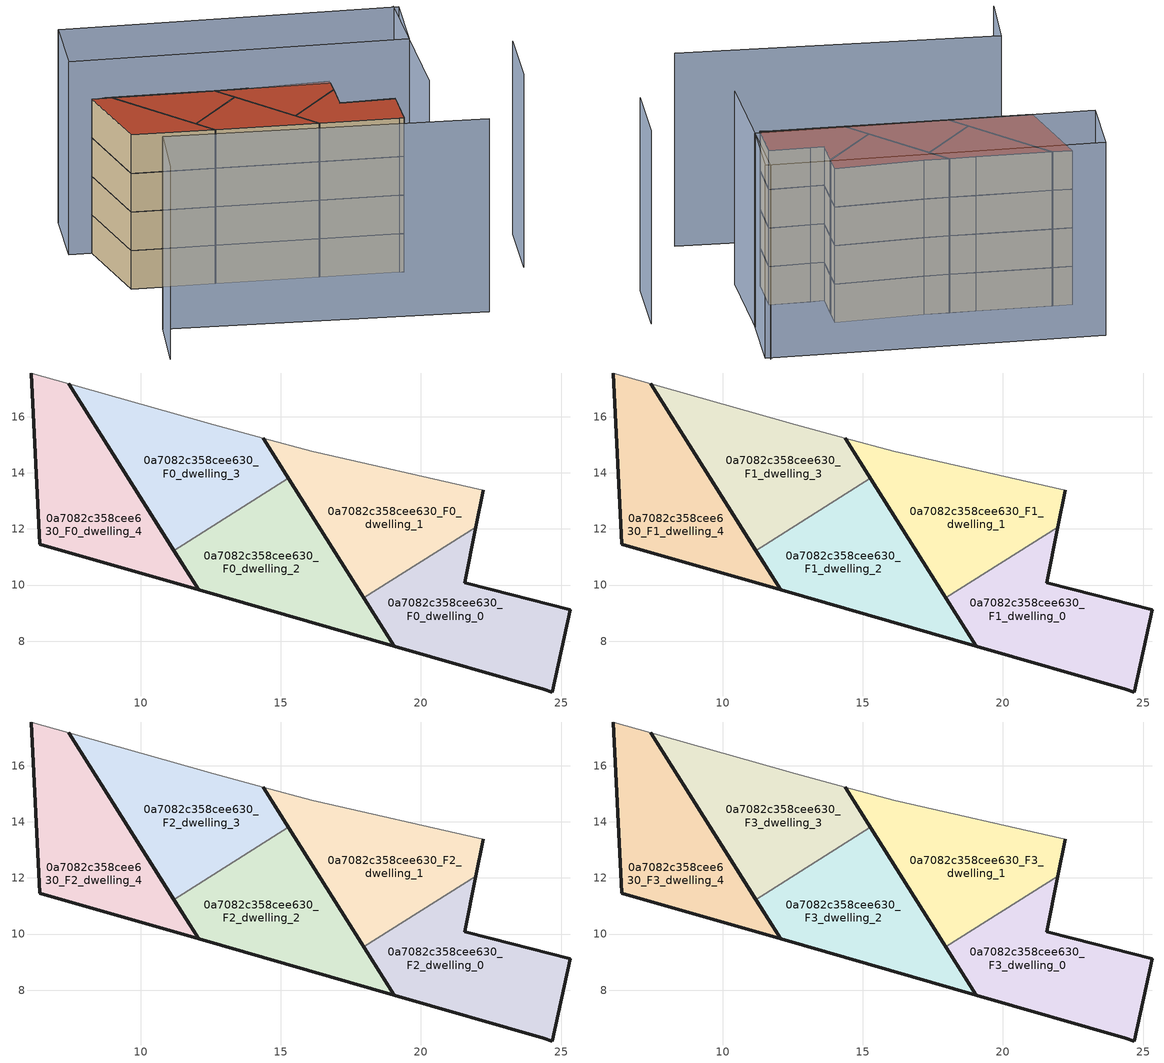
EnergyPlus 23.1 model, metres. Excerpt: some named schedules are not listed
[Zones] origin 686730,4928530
0a7082c358cee630_F0_dwelling_0
 floor ground (EU_floor_Construction): 24.69,6.18 25.33,9.12 22.48,9.84 21.56,10.08 21.96,12.07 17.96,9.54 19.05,7.82 24.39,6.29 z0
 wall outside (EU_wall_Construction): 21.96,12.07 21.56,10.08 22.48,9.84 25.33,9.12 24.69,6.18 24.39,6.29 19.05,7.82 17.96,9.54 z0:3
 wall to 0a7082c358cee630_F0_dwelling_1 (EU_wall_Construction): 17.96,9.54 21.96,12.07 z0:3
0a7082c358cee630_F0_dwelling_1
 floor ground (EU_floor_Construction): 21.96,12.07 22.23,13.38 16.11,14.76 14.37,15.24 17.96,9.54 z0
 wall outside (EU_wall_Construction): 17.96,9.54 14.37,15.24 / 22.23,13.38 21.96,12.07 z0:3
 wall adiabatic (EU_wall_Construction): 14.37,15.24 16.11,14.76 22.23,13.38 z0:3
0a7082c358cee630_F0_dwelling_2
 floor ground (EU_floor_Construction): 19.05,7.82 15.28,13.8 11.19,11.23 12.07,9.83 z0
 wall outside (EU_wall_Construction): 15.28,13.8 19.05,7.82 12.07,9.83 11.19,11.23 z0:3
 wall to 0a7082c358cee630_F0_dwelling_3 (EU_wall_Construction): 11.19,11.23 15.28,13.8 z0:3
0a7082c358cee630_F0_dwelling_3
 floor ground (EU_floor_Construction): 15.28,13.8 14.37,15.24 12.62,15.72 7.43,17.19 11.19,11.23 z0
 wall outside (EU_wall_Construction): 14.37,15.24 15.28,13.8 / 11.19,11.23 7.43,17.19 z0:3
 wall adiabatic (EU_wall_Construction): 7.43,17.19 12.62,15.72 14.37,15.24 z0:3
0a7082c358cee630_F0_dwelling_4
 floor ground (EU_floor_Construction): 12.07,9.83 7.43,17.19 6.1,17.57 6.41,11.46 z0
 wall outside (EU_wall_Construction): 7.43,17.19 12.07,9.83 6.41,11.46 6.1,17.57 z0:3
 wall adiabatic (EU_wall_Construction): 6.1,17.57 7.43,17.19 z0:3
0a7082c358cee630_F1_dwelling_0
 floor to 0a7082c358cee630_F0_dwelling_0 (EU_floor_Construction): 24.69,6.18 25.33,9.12 22.48,9.84 21.56,10.08 21.96,12.07 17.96,9.54 19.05,7.82 24.39,6.29 z3
 wall outside (EU_wall_Construction): 21.96,12.07 21.56,10.08 22.48,9.84 25.33,9.12 24.69,6.18 24.39,6.29 19.05,7.82 17.96,9.54 z3:6
 wall to 0a7082c358cee630_F1_dwelling_1 (EU_wall_Construction): 17.96,9.54 21.96,12.07 z3:6
0a7082c358cee630_F1_dwelling_1
 floor to 0a7082c358cee630_F0_dwelling_1 (EU_floor_Construction): 21.96,12.07 22.23,13.38 16.11,14.76 14.37,15.24 17.96,9.54 z3
 wall outside (EU_wall_Construction): 17.96,9.54 14.37,15.24 / 22.23,13.38 21.96,12.07 z3:6
 wall adiabatic (EU_wall_Construction): 14.37,15.24 16.11,14.76 22.23,13.38 z3:6
0a7082c358cee630_F1_dwelling_2
 floor to 0a7082c358cee630_F0_dwelling_2 (EU_floor_Construction): 19.05,7.82 15.28,13.8 11.19,11.23 12.07,9.83 z3
 wall outside (EU_wall_Construction): 15.28,13.8 19.05,7.82 12.07,9.83 11.19,11.23 z3:6
 wall to 0a7082c358cee630_F1_dwelling_3 (EU_wall_Construction): 11.19,11.23 15.28,13.8 z3:6
0a7082c358cee630_F1_dwelling_3
 floor to 0a7082c358cee630_F0_dwelling_3 (EU_floor_Construction): 15.28,13.8 14.37,15.24 12.62,15.72 7.43,17.19 11.19,11.23 z3
 wall outside (EU_wall_Construction): 14.37,15.24 15.28,13.8 / 11.19,11.23 7.43,17.19 z3:6
 wall adiabatic (EU_wall_Construction): 7.43,17.19 12.62,15.72 14.37,15.24 z3:6
0a7082c358cee630_F1_dwelling_4
 floor to 0a7082c358cee630_F0_dwelling_4 (EU_floor_Construction): 12.07,9.83 7.43,17.19 6.1,17.57 6.41,11.46 z3
 wall outside (EU_wall_Construction): 7.43,17.19 12.07,9.83 6.41,11.46 6.1,17.57 z3:6
 wall adiabatic (EU_wall_Construction): 6.1,17.57 7.43,17.19 z3:6
0a7082c358cee630_F2_dwelling_0
 floor to 0a7082c358cee630_F1_dwelling_0 (EU_floor_Construction): 24.69,6.18 25.33,9.12 22.48,9.84 21.56,10.08 21.96,12.07 17.96,9.54 19.05,7.82 24.39,6.29 z6
 wall outside (EU_wall_Construction): 21.96,12.07 21.56,10.08 22.48,9.84 25.33,9.12 24.69,6.18 24.39,6.29 19.05,7.82 17.96,9.54 z6:9
 wall to 0a7082c358cee630_F2_dwelling_1 (EU_wall_Construction): 17.96,9.54 21.96,12.07 z6:9
0a7082c358cee630_F2_dwelling_1
 floor to 0a7082c358cee630_F1_dwelling_1 (EU_floor_Construction): 21.96,12.07 22.23,13.38 16.11,14.76 14.37,15.24 17.96,9.54 z6
 wall outside (EU_wall_Construction): 17.96,9.54 14.37,15.24 / 22.23,13.38 21.96,12.07 z6:9
 wall adiabatic (EU_wall_Construction): 14.37,15.24 16.11,14.76 22.23,13.38 z6:9
0a7082c358cee630_F2_dwelling_2
 floor to 0a7082c358cee630_F1_dwelling_2 (EU_floor_Construction): 19.05,7.82 15.28,13.8 11.19,11.23 12.07,9.83 z6
 wall outside (EU_wall_Construction): 15.28,13.8 19.05,7.82 12.07,9.83 11.19,11.23 z6:9
 wall to 0a7082c358cee630_F2_dwelling_3 (EU_wall_Construction): 11.19,11.23 15.28,13.8 z6:9
0a7082c358cee630_F2_dwelling_3
 floor to 0a7082c358cee630_F1_dwelling_3 (EU_floor_Construction): 15.28,13.8 14.37,15.24 12.62,15.72 7.43,17.19 11.19,11.23 z6
 wall outside (EU_wall_Construction): 14.37,15.24 15.28,13.8 / 11.19,11.23 7.43,17.19 z6:9
 wall adiabatic (EU_wall_Construction): 7.43,17.19 12.62,15.72 14.37,15.24 z6:9
0a7082c358cee630_F2_dwelling_4
 floor to 0a7082c358cee630_F1_dwelling_4 (EU_floor_Construction): 12.07,9.83 7.43,17.19 6.1,17.57 6.41,11.46 z6
 wall outside (EU_wall_Construction): 7.43,17.19 12.07,9.83 6.41,11.46 6.1,17.57 z6:9
 wall adiabatic (EU_wall_Construction): 6.1,17.57 7.43,17.19 z6:9
0a7082c358cee630_F3_dwelling_0
 floor to 0a7082c358cee630_F2_dwelling_0 (EU_floor_Construction): 24.69,6.18 25.33,9.12 22.48,9.84 21.56,10.08 21.96,12.07 17.96,9.54 19.05,7.82 24.39,6.29 z9
 wall outside (EU_wall_Construction): 21.96,12.07 21.56,10.08 22.48,9.84 25.33,9.12 24.69,6.18 24.39,6.29 19.05,7.82 17.96,9.54 z9:12
 wall to 0a7082c358cee630_F3_dwelling_1 (EU_wall_Construction): 17.96,9.54 21.96,12.07 z9:12
 roof outside (EU_roof_Construction): 25.33,9.12 24.69,6.18 24.39,6.29 19.05,7.82 17.96,9.54 21.96,12.07 21.56,10.08 22.48,9.84 z12
0a7082c358cee630_F3_dwelling_1
 floor to 0a7082c358cee630_F2_dwelling_1 (EU_floor_Construction): 21.96,12.07 22.23,13.38 16.11,14.76 14.37,15.24 17.96,9.54 z9
 wall outside (EU_wall_Construction): 17.96,9.54 14.37,15.24 / 22.23,13.38 21.96,12.07 z9:12
 wall adiabatic (EU_wall_Construction): 14.37,15.24 16.11,14.76 22.23,13.38 z9:12
 roof outside (EU_roof_Construction): 22.23,13.38 21.96,12.07 17.96,9.54 14.37,15.24 16.11,14.76 z12
0a7082c358cee630_F3_dwelling_2
 floor to 0a7082c358cee630_F2_dwelling_2 (EU_floor_Construction): 19.05,7.82 15.28,13.8 11.19,11.23 12.07,9.83 z9
 wall outside (EU_wall_Construction): 15.28,13.8 19.05,7.82 12.07,9.83 11.19,11.23 z9:12
 wall to 0a7082c358cee630_F3_dwelling_3 (EU_wall_Construction): 11.19,11.23 15.28,13.8 z9:12
 roof outside (EU_roof_Construction): 15.28,13.8 19.05,7.82 12.07,9.83 11.19,11.23 z12
0a7082c358cee630_F3_dwelling_3
 floor to 0a7082c358cee630_F2_dwelling_3 (EU_floor_Construction): 15.28,13.8 14.37,15.24 12.62,15.72 7.43,17.19 11.19,11.23 z9
 wall outside (EU_wall_Construction): 14.37,15.24 15.28,13.8 / 11.19,11.23 7.43,17.19 z9:12
 wall adiabatic (EU_wall_Construction): 7.43,17.19 12.62,15.72 14.37,15.24 z9:12
 roof outside (EU_roof_Construction): 14.37,15.24 15.28,13.8 11.19,11.23 7.43,17.19 12.62,15.72 z12
0a7082c358cee630_F3_dwelling_4
 floor to 0a7082c358cee630_F2_dwelling_4 (EU_floor_Construction): 12.07,9.83 7.43,17.19 6.1,17.57 6.41,11.46 z9
 wall outside (EU_wall_Construction): 7.43,17.19 12.07,9.83 6.41,11.46 6.1,17.57 z9:12
 wall adiabatic (EU_wall_Construction): 6.1,17.57 7.43,17.19 z9:12
 roof outside (EU_roof_Construction): 7.43,17.19 12.07,9.83 6.41,11.46 6.1,17.57 z12
shading: 4.64,0.78 5.95,5.06 / 5.95,5.06 27.7,-1.61 / 32.54,3.51 33.87,8.41 / 26.19,5.29 28.47,16.57 / 5.85,22.64 28.76,16.3 / 28.76,16.3 27.46,11.6 / 27.46,11.6 4.55,17.94 / 4.55,17.94 5.85,22.64 z0:15
[Building]
EU S2 Campaign: North Axis=0; Terrain=City; Solar Distribution=FullExterior
[Site:Location]
Bologna: Latitude=44.5; Longitude=11.25; Time Zone=1; Elevation=37
[SizingPeriod:WeatherFileDays]
AnnualSizingPeriod: Begin Month=1; Begin Day of Month=1; End Month=12; End Day of Month=31; Day of Week for Start Day=Monday; Use Weather File Daylight Saving Period=No; Use Weather File Rain and Snow Indicators=No
[MATERIAL]
EU_InternalMass_Material: Roughness=MediumRough; Thickness=0.1; Conductivity=1; Density=1800; Specific Heat=900; Thermal Absorptance=0.9; Solar Absorptance=0.7; Visible Absorptance=0.7
[MATERIAL:NOMASS] Roughness=MediumRough; Thermal Absorptance=0.9; Solar Absorptance=0.7; Visible Absorptance=0.7
Name | Thermal Resistance
EU_wall_NoMass | 0.781309
EU_roof_NoMass | 0.418499
EU_floor_NoMass | 0.563442
[CONSTRUCTION]
EU_wall_Construction: EU_wall_NoMass
EU_roof_Construction: EU_roof_NoMass
EU_floor_Construction: EU_floor_NoMass
EU_InternalMass_Construction: EU_InternalMass_Material
[ZONE] Type=1; Multiplier=1; Ceiling Height=autocalculate; Floor Area=autocalculate; Part of Total Floor Area=Yes
Name | Volume
0a7082c358cee630_F0_dwelling_0; 0a7082c358cee630_F1_dwelling_0; 0a7082c358cee630_F2_dwelling_0; 0a7082c358cee630_F3_dwelling_0 | 63.2666
0a7082c358cee630_F0_dwelling_1; 0a7082c358cee630_F1_dwelling_1; 0a7082c358cee630_F2_dwelling_1; 0a7082c358cee630_F3_dwelling_1 | 63.28125
0a7082c358cee630_F0_dwelling_2; 0a7082c358cee630_F1_dwelling_2; 0a7082c358cee630_F2_dwelling_2; 0a7082c358cee630_F3_dwelling_2 | 63.2629
0a7082c358cee630_F0_dwelling_3; 0a7082c358cee630_F1_dwelling_3; 0a7082c358cee630_F2_dwelling_3; 0a7082c358cee630_F3_dwelling_3 | 63.2695
0a7082c358cee630_F0_dwelling_4; 0a7082c358cee630_F1_dwelling_4; 0a7082c358cee630_F2_dwelling_4; 0a7082c358cee630_F3_dwelling_4 | 63.2717
[INTERNALMASS] Construction=EU_InternalMass_Construction
Name | Zone or ZoneList | Surface Area
0a7082c358cee630_F0_dwelling_0_EU_InternalMass | 0a7082c358cee630_F0_dwelling_0 | 21.0878
0a7082c358cee630_F0_dwelling_1_EU_InternalMass | 0a7082c358cee630_F0_dwelling_1 | 21.0941
0a7082c358cee630_F0_dwelling_2_EU_InternalMass | 0a7082c358cee630_F0_dwelling_2 | 21.0867
0a7082c358cee630_F0_dwelling_3_EU_InternalMass | 0a7082c358cee630_F0_dwelling_3 | 21.0918
0a7082c358cee630_F0_dwelling_4_EU_InternalMass | 0a7082c358cee630_F0_dwelling_4 | 21.0907
0a7082c358cee630_F1_dwelling_0_EU_InternalMass | 0a7082c358cee630_F1_dwelling_0 | 21.0878
0a7082c358cee630_F1_dwelling_1_EU_InternalMass | 0a7082c358cee630_F1_dwelling_1 | 21.0941
0a7082c358cee630_F1_dwelling_2_EU_InternalMass | 0a7082c358cee630_F1_dwelling_2 | 21.0867
0a7082c358cee630_F1_dwelling_3_EU_InternalMass | 0a7082c358cee630_F1_dwelling_3 | 21.0918
0a7082c358cee630_F1_dwelling_4_EU_InternalMass | 0a7082c358cee630_F1_dwelling_4 | 21.0907
0a7082c358cee630_F2_dwelling_0_EU_InternalMass | 0a7082c358cee630_F2_dwelling_0 | 21.0878
0a7082c358cee630_F2_dwelling_1_EU_InternalMass | 0a7082c358cee630_F2_dwelling_1 | 21.0941
0a7082c358cee630_F2_dwelling_2_EU_InternalMass | 0a7082c358cee630_F2_dwelling_2 | 21.0867
0a7082c358cee630_F2_dwelling_3_EU_InternalMass | 0a7082c358cee630_F2_dwelling_3 | 21.0918
0a7082c358cee630_F2_dwelling_4_EU_InternalMass | 0a7082c358cee630_F2_dwelling_4 | 21.0907
0a7082c358cee630_F3_dwelling_0_EU_InternalMass | 0a7082c358cee630_F3_dwelling_0 | 21.0878
0a7082c358cee630_F3_dwelling_1_EU_InternalMass | 0a7082c358cee630_F3_dwelling_1 | 21.0941
0a7082c358cee630_F3_dwelling_2_EU_InternalMass | 0a7082c358cee630_F3_dwelling_2 | 21.0867
0a7082c358cee630_F3_dwelling_3_EU_InternalMass | 0a7082c358cee630_F3_dwelling_3 | 21.0918
0a7082c358cee630_F3_dwelling_4_EU_InternalMass | 0a7082c358cee630_F3_dwelling_4 | 21.0907
[OTHEREQUIPMENT] Fuel Type=Electricity; Design Level Calculation Method=Watts/Area; Power per Zone Floor Area=1; Fraction Latent=0; Fraction Radiant=0; Fraction Lost=0; Carbon Dioxide Generation Rate=0; EndUse Subcategory=EU_Step8_InternalGains
Name | Zone or ZoneList or Space or SpaceList | Schedule
EU_Step8_InternalGain_0a7082c358cee630_F0_dwelling_0_f000 | 0a7082c358cee630_F0_dwelling_0 | EU_Step8_GainSchedule_0a7082c358cee630_F0_dwelling_0_f000
EU_Step8_InternalGain_0a7082c358cee630_F0_dwelling_1_f000 | 0a7082c358cee630_F0_dwelling_1 | EU_Step8_GainSchedule_0a7082c358cee630_F0_dwelling_1_f000
EU_Step8_InternalGain_0a7082c358cee630_F0_dwelling_2_f000 | 0a7082c358cee630_F0_dwelling_2 | EU_Step8_GainSchedule_0a7082c358cee630_F0_dwelling_2_f000
EU_Step8_InternalGain_0a7082c358cee630_F0_dwelling_3_f000 | 0a7082c358cee630_F0_dwelling_3 | EU_Step8_GainSchedule_0a7082c358cee630_F0_dwelling_3_f000
EU_Step8_InternalGain_0a7082c358cee630_F0_dwelling_4_f000 | 0a7082c358cee630_F0_dwelling_4 | EU_Step8_GainSchedule_0a7082c358cee630_F0_dwelling_4_f000
EU_Step8_InternalGain_0a7082c358cee630_F1_dwelling_0_f000 | 0a7082c358cee630_F1_dwelling_0 | EU_Step8_GainSchedule_0a7082c358cee630_F1_dwelling_0_f000
EU_Step8_InternalGain_0a7082c358cee630_F1_dwelling_1_f000 | 0a7082c358cee630_F1_dwelling_1 | EU_Step8_GainSchedule_0a7082c358cee630_F1_dwelling_1_f000
EU_Step8_InternalGain_0a7082c358cee630_F1_dwelling_2_f000 | 0a7082c358cee630_F1_dwelling_2 | EU_Step8_GainSchedule_0a7082c358cee630_F1_dwelling_2_f000
EU_Step8_InternalGain_0a7082c358cee630_F1_dwelling_3_f000 | 0a7082c358cee630_F1_dwelling_3 | EU_Step8_GainSchedule_0a7082c358cee630_F1_dwelling_3_f000
EU_Step8_InternalGain_0a7082c358cee630_F1_dwelling_4_f000 | 0a7082c358cee630_F1_dwelling_4 | EU_Step8_GainSchedule_0a7082c358cee630_F1_dwelling_4_f000
EU_Step8_InternalGain_0a7082c358cee630_F2_dwelling_0_f000 | 0a7082c358cee630_F2_dwelling_0 | EU_Step8_GainSchedule_0a7082c358cee630_F2_dwelling_0_f000
EU_Step8_InternalGain_0a7082c358cee630_F2_dwelling_1_f000 | 0a7082c358cee630_F2_dwelling_1 | EU_Step8_GainSchedule_0a7082c358cee630_F2_dwelling_1_f000
EU_Step8_InternalGain_0a7082c358cee630_F2_dwelling_2_f000 | 0a7082c358cee630_F2_dwelling_2 | EU_Step8_GainSchedule_0a7082c358cee630_F2_dwelling_2_f000
EU_Step8_InternalGain_0a7082c358cee630_F2_dwelling_3_f000 | 0a7082c358cee630_F2_dwelling_3 | EU_Step8_GainSchedule_0a7082c358cee630_F2_dwelling_3_f000
EU_Step8_InternalGain_0a7082c358cee630_F2_dwelling_4_f000 | 0a7082c358cee630_F2_dwelling_4 | EU_Step8_GainSchedule_0a7082c358cee630_F2_dwelling_4_f000
EU_Step8_InternalGain_0a7082c358cee630_F3_dwelling_0_f000 | 0a7082c358cee630_F3_dwelling_0 | EU_Step8_GainSchedule_0a7082c358cee630_F3_dwelling_0_f000
EU_Step8_InternalGain_0a7082c358cee630_F3_dwelling_1_f000 | 0a7082c358cee630_F3_dwelling_1 | EU_Step8_GainSchedule_0a7082c358cee630_F3_dwelling_1_f000
EU_Step8_InternalGain_0a7082c358cee630_F3_dwelling_2_f000 | 0a7082c358cee630_F3_dwelling_2 | EU_Step8_GainSchedule_0a7082c358cee630_F3_dwelling_2_f000
EU_Step8_InternalGain_0a7082c358cee630_F3_dwelling_3_f000 | 0a7082c358cee630_F3_dwelling_3 | EU_Step8_GainSchedule_0a7082c358cee630_F3_dwelling_3_f000
EU_Step8_InternalGain_0a7082c358cee630_F3_dwelling_4_f000 | 0a7082c358cee630_F3_dwelling_4 | EU_Step8_GainSchedule_0a7082c358cee630_F3_dwelling_4_f000
[ZONEVENTILATION:DESIGNFLOWRATE] Schedule=EU_AlwaysOn; Design Flow Rate Calculation Method=AirChanges/Hour; Air Changes per Hour=0.692607; Ventilation Type=Natural; Fan Pressure Rise=0; Fan Total Efficiency=1; Constant Term Coefficient=1; Temperature Term Coefficient=0; Velocity Term Coefficient=0; Velocity Squared Term Coefficient=0; Minimum Indoor Temperature=-100; Maximum Indoor Temperature=100; Delta Temperature=-100; Minimum Outdoor Temperature=-100; Maximum Outdoor Temperature=100; Maximum Wind Speed=40
Name | Zone or ZoneList or Space or SpaceList
EU_ConstantAir_0a7082c358cee630_F0_dwelling_0 | 0a7082c358cee630_F0_dwelling_0
EU_ConstantAir_0a7082c358cee630_F0_dwelling_1 | 0a7082c358cee630_F0_dwelling_1
EU_ConstantAir_0a7082c358cee630_F0_dwelling_2 | 0a7082c358cee630_F0_dwelling_2
EU_ConstantAir_0a7082c358cee630_F0_dwelling_3 | 0a7082c358cee630_F0_dwelling_3
EU_ConstantAir_0a7082c358cee630_F0_dwelling_4 | 0a7082c358cee630_F0_dwelling_4
EU_ConstantAir_0a7082c358cee630_F1_dwelling_0 | 0a7082c358cee630_F1_dwelling_0
EU_ConstantAir_0a7082c358cee630_F1_dwelling_1 | 0a7082c358cee630_F1_dwelling_1
EU_ConstantAir_0a7082c358cee630_F1_dwelling_2 | 0a7082c358cee630_F1_dwelling_2
EU_ConstantAir_0a7082c358cee630_F1_dwelling_3 | 0a7082c358cee630_F1_dwelling_3
EU_ConstantAir_0a7082c358cee630_F1_dwelling_4 | 0a7082c358cee630_F1_dwelling_4
EU_ConstantAir_0a7082c358cee630_F2_dwelling_0 | 0a7082c358cee630_F2_dwelling_0
EU_ConstantAir_0a7082c358cee630_F2_dwelling_1 | 0a7082c358cee630_F2_dwelling_1
EU_ConstantAir_0a7082c358cee630_F2_dwelling_2 | 0a7082c358cee630_F2_dwelling_2
EU_ConstantAir_0a7082c358cee630_F2_dwelling_3 | 0a7082c358cee630_F2_dwelling_3
EU_ConstantAir_0a7082c358cee630_F2_dwelling_4 | 0a7082c358cee630_F2_dwelling_4
EU_ConstantAir_0a7082c358cee630_F3_dwelling_0 | 0a7082c358cee630_F3_dwelling_0
EU_ConstantAir_0a7082c358cee630_F3_dwelling_1 | 0a7082c358cee630_F3_dwelling_1
EU_ConstantAir_0a7082c358cee630_F3_dwelling_2 | 0a7082c358cee630_F3_dwelling_2
EU_ConstantAir_0a7082c358cee630_F3_dwelling_3 | 0a7082c358cee630_F3_dwelling_3
EU_ConstantAir_0a7082c358cee630_F3_dwelling_4 | 0a7082c358cee630_F3_dwelling_4
[HVACTEMPLATE:THERMOSTAT] Constant Heating Setpoint=20; Constant Cooling Setpoint=50
EU_HeatOnly_0a7082c358cee630_F0_dwelling_0; EU_HeatOnly_0a7082c358cee630_F0_dwelling_1; EU_HeatOnly_0a7082c358cee630_F0_dwelling_2; EU_HeatOnly_0a7082c358cee630_F0_dwelling_3; EU_HeatOnly_0a7082c358cee630_F0_dwelling_4; EU_HeatOnly_0a7082c358cee630_F1_dwelling_0; EU_HeatOnly_0a7082c358cee630_F1_dwelling_1; EU_HeatOnly_0a7082c358cee630_F1_dwelling_2; EU_HeatOnly_0a7082c358cee630_F1_dwelling_3; EU_HeatOnly_0a7082c358cee630_F1_dwelling_4; EU_HeatOnly_0a7082c358cee630_F2_dwelling_0; EU_HeatOnly_0a7082c358cee630_F2_dwelling_1; EU_HeatOnly_0a7082c358cee630_F2_dwelling_2; EU_HeatOnly_0a7082c358cee630_F2_dwelling_3; EU_HeatOnly_0a7082c358cee630_F2_dwelling_4; EU_HeatOnly_0a7082c358cee630_F3_dwelling_0; EU_HeatOnly_0a7082c358cee630_F3_dwelling_1; EU_HeatOnly_0a7082c358cee630_F3_dwelling_2; EU_HeatOnly_0a7082c358cee630_F3_dwelling_3; EU_HeatOnly_0a7082c358cee630_F3_dwelling_4
